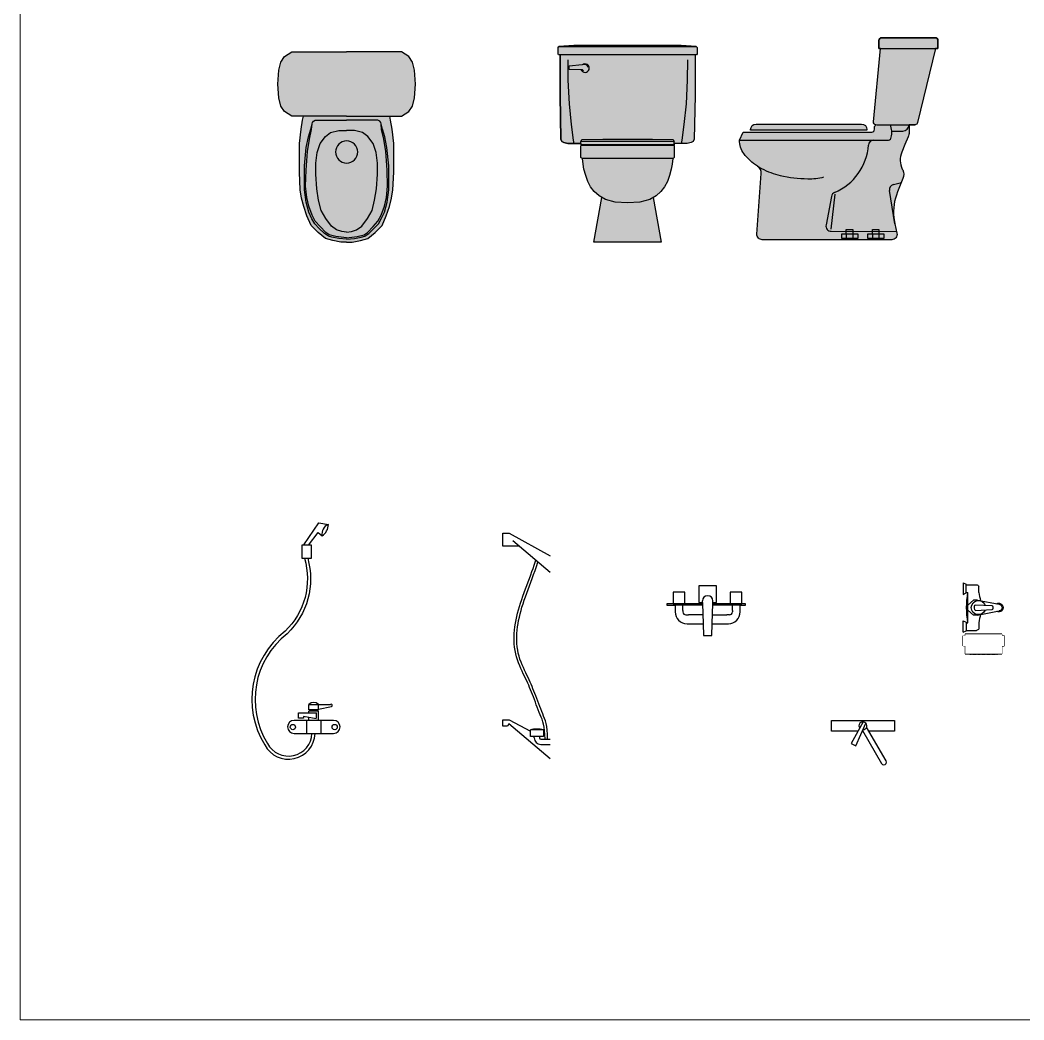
# Model space of a CAD drawing. Header units: millimetres. Extents: x 21129 to 2803301, y -510327 to 166837.
# Drawn here: x 320272 to 324100, y -266032 to -262221 of the extents above; entities that cross this region are included whole.
import ezdxf

# ---------------------------------------------------------------- set-up
doc = ezdxf.new("R2010")
doc.units = ezdxf.units.MM
doc.set_wipeout_variables(frame=1)
doc.linetypes.add('HIDDEN', pattern=[0.375, 0.25, -0.125])
doc.layers.add('....03_TNT_A_THIN', color=251, linetype='Continuous', lineweight=13, transparency=0.5)
doc.layers.add('....12_TNT_F_FURNITURE', color=27, linetype='Continuous', transparency=0.5)
doc.layers.add('H', color=250, linetype='Continuous', lineweight=0)
doc.layers.add('TNT-Funiture', color=27, linetype='Continuous')

# ---------------------------------------------------------------- blocks, each defined once
blk = doc.blocks.new('voinuoc')
blk.add_wipeout([(-19.911696450551972, -62.677432876429535), (-33.772164500900544, -62.677432876429535), (-33.77216450084239, 5.818447005542053e-11), (33.77216450084234, 6.017850516427657e-15), (33.77216450084234, -62.67743287642952), (19.97062527324306, -62.67743287642953), (19.832648789859377, -67.58698220690712), (85.86268699658103, -67.58698220696532), (85.86268699658103, -23.76627761166309), (130.06432720721932, -23.766277611663078), (130.06432720721932, -67.58698220696532), (144.46469592436915, -67.5869822069653), (144.46469592436915, -73.41626636189173), (124.0940220830962, -73.41626636189174), (124.09402208321262, -99.00293933751526), (123.90138322865823, -103.1696450911695), (123.32511103968136, -107.30080194241599), (122.37012206728105, -111.36116431892148), (121.044563940377, -115.31609064160145), (119.35974585317308, -119.13183887471676), (117.33004207903286, -122.77585440088295), (114.97276933427202, -126.21704776550177), (112.30803903815107, -129.42605992109745), (109.35858572926375, -132.3755127083277), (106.14957310236059, -135.04024243686578), (102.70837932085851, -137.39751457300733), (99.06436343572565, -139.42721770267235), (95.24861490458716, -141.11203511501662), (91.29368834744673, -142.43759254238103), (87.2333258020808, -143.39258079661522), (83.10216884885452, -143.96885225491133), (78.93546306114877, -144.16149037255673), (17.680621937615797, -144.16149496793514), (16.437625989434366, -188.39040828146972), (-16.27425724099146, -188.39040828146972), (-17.501070554251783, -144.16148874390638), (-78.78422587068053, -144.1614887439064), (-82.95016919734189, -143.9677973040962), (-87.0804788752576, -143.39061263744955), (-91.139928603312, -142.43485739669998), (-95.09389642591123, -141.10868296149422), (-98.90866001421819, -139.4233999170829), (-102.55168427503668, -137.3933815896162), (-105.9918988335412, -135.03594145970422), (-109.19996302452631, -132.37118550058224), (-112.14851613069186, -129.42184069968064), (-114.812410735176, -126.21306122594979), (-117.16892719687888, -122.77221389708578), (-119.19796742033219, -119.12864477513362), (-120.8822262667818, -115.31342888181102), (-122.20733914530138, -111.35910516796872), (-123.16200452431804, -107.29939899768219), (-123.73808031936642, -103.1689345137566), (-123.9306533348281, -99.00293933751531), (-123.93065333471168, -73.41626636183359), (-155.94626254186733, -73.41626636183359), (-155.94626254186733, -67.58698220690717), (-131.80198067839956, -67.58698220690717), (-131.80198067839956, -23.76627761160493), (-87.60034046764486, -23.76627761160492), (-87.600340467703, -67.58698220690715), (-19.622890322410967, -67.58698220690714)])
for p, q in [((-131.8019806783996, -67.58698220690712), (-87.60034046770306, -67.58698220690712)), ((-94.223158118024, -94.10641675518127), (-94.223158118024, -73.41626636189176)), ((-19.91133629024262, -62.68355540867196), (-20.0637574258144, -57.26002912822878)), ((-19.6270329298568, -67.51656010176521), (-17.50107038160786, -144.1614949679351)), ((17.6806219376158, -144.1614949679351), (19.83558502758387, -67.48250350437593)), ((19.97062527324306, -62.67743287642952), (20.12304640881484, -57.25390659598634)), ((85.86268699658103, -67.58698220696533), (130.0643272072193, -67.58698220696533)), ((94.38652686640853, -94.10641675518127), (94.38652686640853, -73.41626636189176)), ((-94.223158118024, -94.10641675518127), (-94.2231581179658, -99.00293933745706)), ((-82.93351921037538, -110.2925782451057), (-72.96713925688528, -110.2925782451057)), ((-18.46909493941348, -110.2925782450475), (-72.96713925688528, -110.2925782451057)), ((18.63246368779801, -110.2925782450475), (73.1305080052698, -110.2925782451057)), ((83.09688795875991, -110.2925782451057), (73.1305080052698, -110.2925782451057)), ((94.38652686640853, -94.10641675518127), (94.38652686635032, -99.00293933745706))]:
    blk.add_line(p, q)
blk.add_lwpolyline([(-19.62289032241097, -67.58698220690712), (-87.60034046770306, -67.58698220690712), (-87.60034046764486, -23.76627761160489), (-131.8019806783996, -23.76627761160489), (-131.8019806783996, -67.58698220690712), (-155.9462625418673, -67.58698220690712), (-155.9462625418673, -73.41626636183355), (-123.9306533347117, -73.41626636183355), (-123.9306533348281, -99.00293933751527, 0.4141348728582294), (-78.78422587068053, -144.1614887439064), (-17.50107055425178, -144.1614887439064), (-16.27425724099157, -188.3904082814697), (16.43762598943431, -188.3904082814697), (17.6806219376158, -144.1614949679351), (78.93546306114877, -144.1614903725567, 0.4142135545642979), (124.0940220832126, -99.00293933751527), (124.0940220830962, -73.41626636189176), (144.4646959243692, -73.41626636189176), (144.4646959243692, -67.58698220696533), (130.0643272072193, -67.58698220696533), (130.0643272072193, -23.7662776116631), (85.86268699658103, -23.7662776116631), (85.86268699658103, -67.58698220696533), (19.83264878985938, -67.58698220690712), (19.97062527324306, -62.67743287642952), (33.77216450084234, -62.67743287642952), (33.77216450084234, 6.470726324212042e-18), (-33.77216450084234, 5.820766738419373e-11), (-33.77216450090054, -62.67743287642952), (-19.91169645055197, -62.67743287642952)], format="xyb", close=True)
for points in [[(-87.60034046770306, -67.58698220690712), (-131.8019806783996, -67.58698220690712)], [(-19.46338800567901, -73.41626636183355), (-123.6164233321906, -73.41626636183355)], [(124.0940220830962, -73.41626636189176), (19.66882435820298, -73.41626636183355)], [(130.0643272072193, -67.58698220696533), (85.86268699658103, -67.58698220696533)]]:
    blk.add_lwpolyline(points)
for centre, radius, start, end in [((0.0296556068351492, -57.32992596842814), 20.09353460359995, 0.2167662220631795, 179.8006920100168), ((-82.93351921037538, -99.00293933745706), 11.28963890762583, 180, 270), ((83.09688795875991, -99.00293933745706), 11.28963890762583, 270, 0), ((78.86702409491409, 155.8385004367447), 300, 269.9999999933299, 270.0153878360861)]:
    blk.add_arc(centre, radius, start, end)
blk = doc.blocks.new('A$C758712A0')
at = {"layer": 'TNT-Funiture'}
h = blk.add_hatch(color=253, dxfattribs=at)
h.paths.add_polyline_path([(442.5009629491251, 376.0837254709331), (435.7359809167683, 430.30255234387), (430.3168346421444, 464.6411495422362), (427.6072615048615, 479.9995625504525), (262.5009629491251, 479.9995625504525), (97.39466439338867, 479.9995625505107), (94.6850912561058, 464.6411495422362), (89.26594498148188, 430.30255234387), (82.5009629491251, 376.0837254709331), (82.5009629491251, 266.7424042230123), (85.65318731765728, 199.8725091150845), (90.83277693681885, 167.2375655217911), (98.99063091282733, 135.6099083278095), (111.2274020980112, 100.9215158755542), (127.5431035307702, 64.1926302749198), (154.0561175442417, 36.64595937781269), (181.3913860149914, 14.62482310197083), (209.3902953952784, 6.492003088991623), (240.8643800179707, -0.0004374495474621654), (262.5009629491251, -0.0004374495474621654), (284.1375458802795, -0.0004374495474621654), (315.6116305029718, 6.492003088991623), (343.6105398832588, 14.62482310197083), (370.9458083540085, 36.64595937781269), (397.45882236748, 64.1926302749198), (413.774523800239, 100.9215158755542), (426.0112949854229, 135.6099083278095), (434.1691489614896, 167.2375655217911), (439.3487385805929, 199.8725091150845), (442.5009629491251, 266.7424042229541)])
h.paths.add_polyline_path([(471.3963990986813, 479.9995625504525), (499.7934917208622, 497.6048431726522), (513.9920315126656, 518.9134243013687), (521.0913079278544, 549.6924869238283), (525.0009629491251, 602.4995625504525), (521.0913079278544, 655.3066381770768), (513.9920315126656, 686.0857007995364), (499.7934917208622, 707.3942819283111), (471.3963990986813, 724.9995625504525), (262.5009629491251, 724.9995625504525), (53.60552679956891, 724.9995625505107), (25.20843417744618, 707.3942819283111), (11.00989438558463, 686.0857007995364), (3.910617970395833, 655.3066381770768), (0.0009629491250962019, 602.4995625505107), (3.910617970395833, 549.6924869238283), (11.00989438558463, 518.9134243013687), (25.20843417744618, 497.6048431726522), (53.60552679956891, 479.9995625505107), (262.5009629491251, 479.9995625504525)])
for p, q in [((11.00989438558463, 686.0857007995364), (25.20843417744618, 707.3942819283111)), ((25.20843417744618, 707.3942819283111), (53.60552679956891, 724.9995625505107)), ((53.60552679956891, 724.9995625505107), (262.5009629491251, 724.9995625504525)), ((471.3963990986813, 724.9995625504525), (262.5009629491251, 724.9995625504525)), ((499.7934917208622, 707.3942819283111), (471.3963990986813, 724.9995625504525)), ((513.9920315126656, 686.0857007995364), (499.7934917208622, 707.3942819283111)), ((0.0009629491250962019, 602.4995625505107), (3.910617970395833, 655.3066381770768)), ((3.910617970395833, 655.3066381770768), (11.00989438558463, 686.0857007995364)), ((521.0913079278544, 655.3066381770768), (513.9920315126656, 686.0857007995364)), ((525.0009629491251, 602.4995625504525), (521.0913079278544, 655.3066381770768)), ((3.910617970395833, 549.6924869238283), (0.0009629491250962019, 602.4995625505107)), ((521.0913079278544, 549.6924869238283), (525.0009629491251, 602.4995625504525)), ((11.00989438558463, 518.9134243013687), (3.910617970395833, 549.6924869238283)), ((513.9920315126656, 518.9134243013687), (521.0913079278544, 549.6924869238283)), ((25.20843417744618, 497.6048431726522), (11.00989438558463, 518.9134243013687)), ((499.7934917208622, 497.6048431726522), (513.9920315126656, 518.9134243013687)), ((53.60552679956891, 479.9995625505107), (25.20843417744618, 497.6048431726522)), ((262.5009629491251, 479.9995625504525), (53.60552679956891, 479.9995625505107)), ((89.26594498148188, 430.30255234387), (94.6850912561058, 464.6411495422362)), ((94.6850912561058, 464.6411495422362), (97.39466439338867, 479.9995625505107)), ((131.8777712323936, 456.3463876126916), (136.4584692127537, 460.9293965293909)), ((136.4584692127537, 460.9293965293909), (142.8714437774615, 464.5958090199274)), ((142.8714437774615, 464.5958090199274), (153.8651228417875, 464.5958090199274)), ((153.8651228417875, 464.5958090199274), (262.5009629491251, 464.5958090199274)), ((262.5009629491251, 479.9995625504525), (471.3963990986813, 479.9995625504525)), ((371.1368030564627, 464.5958090199274), (262.5009629491251, 464.5958090199274)), ((382.1304821207887, 464.5958090199274), (371.1368030564627, 464.5958090199274)), ((388.5434566855547, 460.9293965293909), (382.1304821207887, 464.5958090199274)), ((393.1241546658566, 456.3463876126916), (388.5434566855547, 460.9293965293909)), ((430.3168346421444, 464.6411495422362), (427.6072615048615, 479.9995625504525)), ((435.7359809167683, 430.30255234387), (430.3168346421444, 464.6411495422362)), ((471.3963990986813, 479.9995625504525), (499.7934917208622, 497.6048431726522)), ((82.5009629491251, 376.0837254709331), (89.26594498148188, 430.30255234387)), ((116.5083075060975, 400.9721720871166), (125.8764943314018, 431.25391757529)), ((120.8840986873256, 393.1007967042387), (129.1293498364976, 429.7649037525407)), ((125.8764943314018, 431.25391757529), (130.9450556338998, 450.6560294434312)), ((129.1293498364976, 429.7649037525407), (130.9616329402197, 450.8467644124175)), ((130.9616329402197, 450.8467644124175), (131.8777712323936, 456.3463876126916)), ((201.5043727101292, 417.8490698547103), (232.653120280127, 426.098491261946)), ((232.653120280127, 426.098491261946), (262.5009629491251, 426.098491261946)), ((292.3488056181232, 426.098491261946), (262.5009629491251, 426.098491261946)), ((323.4975531881209, 417.8490698547103), (292.3488056181232, 426.098491261946)), ((394.0402929580887, 450.8467644124175), (393.1241546658566, 456.3463876126916)), ((395.8725760617526, 429.7649037525407), (394.0402929580887, 450.8467644124175)), ((399.1254315668484, 431.25391757529), (394.0568702643504, 450.6560294434312)), ((404.1178272109246, 393.1007967042387), (395.8725760617526, 429.7649037525407)), ((408.4936183921527, 400.9721720871166), (399.1254315668484, 431.25391757529)), ((442.5009629491251, 376.0837254709331), (435.7359809167683, 430.30255234387)), ((108.5813852072461, 360.5965084598865), (116.5083075060975, 400.9721720871166)), ((113.5549793111277, 345.4374521841528), (120.8840986873256, 393.1007967042387)), ((161.1942356987274, 376.6019449609448), (181.3493042044574, 403.1834288211539)), ((181.3493042044574, 403.1834288211539), (201.5043727101292, 417.8490698547103)), ((343.6526216937928, 403.1834288211539), (323.4975531881209, 417.8490698547103)), ((363.8076901995228, 376.6019449609448), (343.6526216937928, 403.1834288211539)), ((411.4469465871225, 345.4374521841528), (404.1178272109246, 393.1007967042387)), ((416.4205406910623, 360.5965084598283), (408.4936183921527, 400.9721720871166)), ((82.5009629491251, 266.7424042230123), (82.5009629491251, 376.0837254709331)), ((101.3750886522466, 290.6600922216894), (108.5813852072461, 360.5965084598865)), ((108.0581430385937, 273.9424398684059), (113.5549793111277, 345.4374521841528)), ((150.2005631536595, 341.7710396935581), (161.1942356987274, 376.6019449609448)), ((374.8013627445907, 341.7710396935581), (363.8076901995228, 376.6019449609448)), ((416.9437828596565, 273.9424398684059), (411.4469465871225, 345.4374521841528)), ((423.6268372460036, 290.6600922216894), (416.4205406910623, 360.5965084598283)), ((442.5009629491251, 266.7424042229541), (442.5009629491251, 376.0837254709331)), ((144.7037268811837, 300.5239147998509), (150.2005631536595, 341.7710396935581)), ((380.2981990171247, 300.5239147997927), (374.8013627445907, 341.7710396935581)), ((101.3750886522466, 245.9584713310469), (101.3750886522466, 290.6600922216894)), ((106.2258664541878, 213.4466560956789), (108.0581430385937, 273.9424398684059)), ((144.7037268811837, 259.2767899060273), (144.7037268811837, 300.5239147998509)), ((380.2981990171247, 259.2767899060273), (380.2981990171247, 300.5239147997927)), ((418.7760594440624, 213.4466560956789), (416.9437828596565, 273.9424398684059)), ((423.6268372460036, 245.9584713310469), (423.6268372460036, 290.6600922216894)), ((85.65318731765728, 199.8725091150845), (82.5009629491251, 266.7424042230123)), ((102.095714396215, 199.0938628798467), (101.3750886522466, 245.9584713310469)), ((148.3682800499955, 203.3640239787637), (144.7037268811837, 259.2767899060273)), ((376.6336458482547, 203.3640239787637), (380.2981990171247, 259.2767899060273)), ((422.9062115020351, 199.0938628798467), (423.6268372460036, 245.9584713310469)), ((439.3487385805929, 199.8725091150845), (442.5009629491251, 266.7424042229541)), ((90.83277693681885, 167.2375655217911), (85.65318731765728, 199.8725091150845)), ((107.8607529440196, 152.9502473058528), (102.095714396215, 199.0938628798467)), ((110.8065644344897, 170.3663294210564), (106.2258664541878, 213.4466560956789)), ((155.6973994261934, 160.2836973041412), (148.3682800499955, 203.3640239787637)), ((369.3045264720568, 160.2836973041412), (376.6336458482547, 203.3640239787637)), ((414.1953614637605, 170.3663294209982), (418.7760594440624, 213.4466560956789)), ((417.1411729542306, 152.9502473058528), (422.9062115020351, 199.0938628798467)), ((434.1691489614896, 167.2375655217911), (439.3487385805929, 199.8725091150845)), ((98.99063091282733, 135.6099083278095), (90.83277693681885, 167.2375655217911)), ((118.1356772914296, 137.3686259345268), (110.8065644344897, 170.3663294210564)), ((164.8587953868555, 120.8697741912329), (155.6973994261934, 160.2836973041412)), ((360.1431305113947, 120.8697741912329), (369.3045264720568, 160.2836973041412)), ((406.8662486068206, 137.3686259345268), (414.1953614637605, 170.3663294209982)), ((426.0112949854229, 135.6099083278095), (434.1691489614896, 167.2375655217911)), ((111.2274020980112, 100.9215158755542), (98.99063091282733, 135.6099083278095)), ((118.6701977764023, 114.0165694331517), (107.8607529440196, 152.9502473058528)), ((130.9616329402197, 102.5377206671401), (118.1356772914296, 137.3686259345268)), ((183.1815873081214, 89.70528141444083), (164.8587953868555, 120.8697741912329)), ((341.8203385901288, 89.70528141444083), (360.1431305113947, 120.8697741912329)), ((394.0402929580305, 102.5377206671401), (406.8662486068206, 137.3686259345268)), ((406.3317281218478, 114.0165694331517), (417.1411729542306, 152.9502473058528)), ((413.774523800239, 100.9215158755542), (426.0112949854229, 135.6099083278095)), ((127.5431035307702, 64.1926302749198), (111.2274020980112, 100.9215158755542)), ((130.2002683528117, 89.502775891684), (118.6701977764023, 114.0165694331517)), ((141.0097131852526, 70.03594141971553), (130.2002683528117, 89.502775891684)), ((142.8714437774615, 79.62264929752564), (130.9616329402197, 102.5377206671401)), ((161.1942356987274, 59.4573939924594), (142.8714437774615, 79.62264929752564)), ((204.2527941060252, 61.29059577331645), (183.1815873081214, 89.70528141444083)), ((320.7491317922249, 61.29059577331645), (341.8203385901288, 89.70528141444083)), ((363.8076901995228, 59.4573939924594), (382.1304821207887, 79.62264929752564)), ((382.1304821207887, 79.62264929752564), (394.0402929580305, 102.5377206671401)), ((383.9922127129976, 70.03594141971553), (394.8016575454385, 89.502775891684)), ((394.8016575454385, 89.502775891684), (406.3317281218478, 114.0165694331517)), ((397.45882236748, 64.1926302749198), (413.774523800239, 100.9215158755542)), ((154.0561175442417, 36.64595937781269), (127.5431035307702, 64.1926302749198)), ((158.3048288287246, 52.73208557948237), (141.0097131852526, 70.03594141971553)), ((177.7618282232434, 33.26524217874976), (158.3048288287246, 52.73208557948237)), ((183.1815873081214, 36.54232262290316), (161.1942356987274, 59.4573939924594)), ((224.4078626116971, 46.62495473976014), (204.2527941060252, 61.29059577331645)), ((243.646792825195, 41.12534046830842), (224.4078626116971, 46.62495473976014)), ((262.5009629491251, 38.37553333258256), (243.646792825195, 41.12534046830842)), ((262.5009629491251, 38.37553333258256), (281.3551330730552, 41.12534046830842)), ((281.3551330730552, 41.12534046830842), (300.5940632865531, 46.62495473976014)), ((300.5940632865531, 46.62495473976014), (320.7491317922249, 61.29059577331645)), ((341.8203385901288, 36.54232262290316), (363.8076901995228, 59.4573939924594)), ((347.2400976750068, 33.26524217874976), (366.6970970695256, 52.73208557948237)), ((366.6970970695256, 52.73208557948237), (383.9922127129976, 70.03594141971553)), ((370.9458083540085, 36.64595937781269), (397.45882236748, 64.1926302749198)), ((181.3913860149914, 14.62482310197083), (154.0561175442417, 36.64595937781269)), ((192.8950470770942, 23.17133296857355), (177.7618282232434, 33.26524217874976)), ((209.3902953952784, 6.492003088991623), (181.3913860149914, 14.62482310197083)), ((196.0075364375953, 28.29290121566737), (183.1815873081214, 36.54232262290316)), ((206.5870079238666, 18.84536677628057), (192.8950470770942, 23.17133296857355)), ((221.9329892827081, 21.71311462851008), (196.0075364375953, 28.29290121566737)), ((232.653120280127, 13.6272512532887), (206.5870079238666, 18.84536677628057)), ((240.8643800179707, -0.0004374495474621654), (209.3902953952784, 6.492003088991623)), ((262.5009629491251, 16.97787834604969), (221.9329892827081, 21.71311462851008)), ((262.5009629491251, 11.79404947237344), (232.653120280127, 13.6272512532887)), ((262.5009629491251, 16.97787834604969), (303.068936615542, 21.71311462851008)), ((262.5009629491251, 11.79404947237344), (292.3488056181232, 13.6272512532887)), ((284.1375458802795, -0.0004374495474621654), (315.6116305029718, 6.492003088991623)), ((292.3488056181232, 13.6272512532887), (318.4149179743836, 18.84536677628057)), ((303.068936615542, 21.71311462851008), (328.9943894606549, 28.29290121566737)), ((315.6116305029718, 6.492003088991623), (343.6105398832588, 14.62482310197083)), ((318.4149179743836, 18.84536677628057), (332.106878821156, 23.17133296857355)), ((328.9943894606549, 28.29290121566737), (341.8203385901288, 36.54232262290316)), ((332.106878821156, 23.17133296857355), (347.2400976750068, 33.26524217874976)), ((343.6105398832588, 14.62482310197083), (370.9458083540085, 36.64595937781269)), ((262.5009629491251, -0.0004374495474621654), (240.8643800179707, -0.0004374495474621654)), ((262.5009629491251, -0.0004374495474621654), (284.1375458802795, -0.0004374495474621654))]:
    blk.add_line(p, q, dxfattribs=at)
for start, end in [(90, 270), (270, 90)]:
    blk.add_arc((262.5009629491251, 343.7095032737125), 42.25686568977017, start, end, dxfattribs=at)
blk = doc.blocks.new('voimoi')
for p, q in [((-94.39401337294188, 3.431921413721284e-12), (-50.62570567312, 3.424815986363683e-12)), ((-94.39401337294188, 3.431921413721284e-12), (-89.15044142846531, -10.47087651386048)), ((-50.62570567312, 3.424815986363683e-12), (-55.86927761759657, -10.47087651386049)), ((50.23542184429894, 3.40349970429088e-12), (55.4789937887173, -10.47087651386051)), ((94.00372954406262, 3.396394276933279e-12), (50.23542184429894, 3.40349970429088e-12)), ((94.00372954406262, 3.396394276933279e-12), (88.76015759597718, -10.47087651386051)), ((-55.86927761759657, -10.47087651386049), (-89.15044142846531, -10.47087651386048)), ((-87.27913589606109, -10.47087651386048), (-87.27913589606109, -50.10484997910337)), ((-57.74058315000079, -10.47087651386049), (-57.74058315000079, -17.64087293122087)), ((57.35029932112153, -17.5751492351958), (-57.74058315000079, -17.57514923519578)), ((-28.37948271189167, -38.73770151403391), (-9.068127837956895, -17.57514923519579)), ((28.37948270829579, -38.73770151403392), (9.068127834361034, -17.57514923519579)), ((55.4789937887173, -10.47087651386051), (88.76015759597718, -10.47087651386051)), ((57.35029932112153, -10.47087651386051), (57.35029932112153, -17.5751492351958)), ((86.88885206357295, -10.47087651386051), (86.88885206357295, -50.1048499791034)), ((-57.7405831500008, -58.78045107965248), (-80.63975030741936, -58.78045107965247)), ((-28.37948271189167, -54.54514894517728), (-28.37948271189167, -38.73770151403391)), ((-28.37948271189167, -54.54514894517728), (-12.70072209077705, -137.29273612989)), ((28.37948270829578, -54.54514894517729), (12.70072208718113, -137.29273612989)), ((28.37948270829578, -54.54514894517729), (28.37948270829579, -38.73770151403392)), ((57.35029932112151, -58.7804510796525), (80.2494664749312, -58.7804510796525))]:
    blk.add_line(p, q)
blk.add_lwpolyline([(11.06650368765181, -46.46835215226406), (7.701882022963336, -109.5132901548607, -0.414213562373095), (2.701882022963337, -114.5132901548607), (-2.326840064423659, -114.5132901548607, -0.4142135623730952), (-7.326840064423659, -109.5132901548607), (-9.730204117827137, -46.46835215226405, -0.4142135623730954), (-4.730204117827138, -41.46835215226405), (2.701882022963351, -41.46835215226405, -0.3005544732603792)], format="xyb", close=True)
for centre, radius, start, end in [((6.428052534701578e-12, -359.3273033693515), 346.53079472074, 80.47381003318526, 99.59162851243596), ((6.492001380919987e-12, -57.69144657824312), 27.15448604446955, 289.5847041682144, 252.1646590073451), ((-78.23461414226844, -50.0614731936332), 9.044625767390146, 179.7252162374994, 254.5784439419911), ((34.41623020993505, 313.4291835085639), 383.3550678167518, 256.1502045892368, 260.8742498953018), ((-34.41623020992189, 313.4291835085639), 383.3550678167518, 279.1257501046982, 283.8497954107632), ((77.84433031338918, -50.06147319363323), 9.044625767390146, 285.4215560580088, 0.2747837625005805), ((6.477790526204785e-12, -135.0660409880186), 16.89443728286235, 150.4729729139235, 29.52702708607654), ((6.477790526204785e-12, -135.0660409880186), 12.89443728286258, 189.9440542783554, 350.0559457216444)]:
    blk.add_arc(centre, radius, start, end)
blk = doc.blocks.new('giay1')
for points in [[(-77.99999999994179, 70.99999999988358), (-69.99999999994179, 70.99999999988358), (-69.99999999994179, 31.99999999988358), (-77.99999999994179, 31.99999999988358)], [(70.00000000005821, 76.49999999988358), (-69.99999999994179, 76.49999999988358), (-69.99999999994179, 2.499999999883585), (70.00000000005821, 2.499999999883585)], [(78.00000000005821, 70.99999999988358), (70.00000000005821, 70.99999999988358), (70.00000000005821, 31.99999999988358), (78.00000000005821, 31.99999999988358)]]:
    blk.add_lwpolyline(points, close=True)
at = {"linetype": 'HIDDEN', "ltscale": 0.1}
blk.add_lwpolyline([(54.25, 76.5), (-54.25, 76.5), (-54.25, 0), (54.25, 0)], close=True, dxfattribs=at)
blk.add_wipeout([(-69.99999999993408, 70.99999999987995), (-77.99999999994179, 70.99999999987995), (-77.99999999994179, 31.999999999879947), (-69.99999999993408, 31.999999999879947), (-69.99999999993408, 2.4999999998835847), (70.0000000000682, 2.4999999998835847), (70.0000000000682, 31.999999999879947), (78.00000000005821, 31.999999999879947), (78.00000000005821, 70.99999999987995), (70.0000000000682, 70.99999999987995), (70.0000000000682, 76.49999999987085), (-69.99999999993408, 76.49999999987085)])
blk = doc.blocks.new('WC-02')
at = {"layer": 'H'}
h = blk.add_hatch(color=256, dxfattribs=at)
edge = h.paths.add_edge_path(flags=17)
edge.add_arc((-200.2687255105023, -240.5460730400093), 14.05405405404692, -8.162714948412031e-11, 89.99999999995919, ccw=False)
edge.add_line((-186.2146714564554, -240.5460730400294), (-186.2146714564554, -242.3851636060619))
edge.add_line((-186.2146714564554, -242.3851636060619), (-491.3700365790033, -242.3851636060619))
edge.add_line((-491.3700365790033, -242.3851636060619), (-491.3700365790033, -240.5460730400294))
edge.add_arc((-477.3159825249363, -240.5460730400093), 14.05405405405693, 90.00000000004081, 180.0000000000816, ccw=False)
edge.add_line((-477.3159825249563, -226.4920189859624), (-200.2687255105023, -226.4920189859624))
edge = h.paths.add_edge_path()
edge.add_arc((-173.4119581177097, -240.2142366284729), 7.027027027043484, 270.0000000000816, 360)
edge.add_line((-166.3849310906863, -240.2142366284729), (-166.3849310906863, -235.4308603339596))
edge.add_arc((-159.3579040636328, -235.4308603339496), 7.027027027053498, 106.8155963472233, 180, ccw=False)
edge.add_arc((-161.4585172610277, -221.2189205561452), 7.485689483332028, 173.0770104760452, 270.51855197410964, ccw=False)
edge.add_line((-168.8896290162572, -220.3166317318458), (-150.8011481398212, -28.25614391125404))
edge.add_line((-150.8011481398212, -28.25614391125405), (-154.5945945945888, -28.25614391125405))
edge.add_line((-154.5945945945888, -28.25614391125405), (-154.5945945945888, -7.027027027013212))
edge.add_arc((-147.5675675675653, -7.027027027013212), 7.027027027013447, 89.99999999991837, 180, ccw=False)
edge.add_line((-147.5675675675653, 2.415845301584341e-13), (-7.027027027016032, 2.415845301584341e-13))
edge.add_arc((-7.027027027006035, -7.027027027013212), 7.027027027003435, 0, 90.00000000008163, ccw=False)
edge.add_line((7.410960733977845e-12, -7.027027027013212), (7.410960733977845e-12, -28.25614391125405))
edge.add_line((7.410960733977845e-12, -28.25614391125405), (-6.200853757972716, -28.25614391125405))
edge.add_line((-6.200853757972716, -28.25614391125405), (-53.16842390493962, -222.7353525518859))
edge.add_arc((-60.06287535993629, -221.3768062798626), 7.027027027032469, 269.9999999999184, 348.8527241202471, ccw=False)
edge.add_line((-60.06287535995631, -228.4038333069061), (-75.40057406990188, -228.4038333069061))
edge.add_line((-75.4005740699019, -228.4038333069061), (-75.4005740699019, -248.213084393123))
edge.add_arc((-103.5086821779757, -248.213084393123), 28.10810810807381, -24.45852215264182, 0, ccw=False)
edge.add_line((-77.92296085948081, -259.8508077971128), (-87.1819142574361, -280.2067651538606))
edge.add_line((-87.1819142574361, -280.2067651538606), (-94.95982669287025, -300.193622006279))
edge.add_arc((-42.57069682998381, -320.580922903588), 56.21621621621107, 158.7364329556884, 205.0317105469751)
edge.add_line((-93.50673459511844, -344.3671168500172), (-92.36714017575584, -346.80745785255))
edge.add_arc((-117.8351590583432, -358.7005548257447), 28.10810810812201, -22.081362129992215, 25.03171054693928, ccw=False)
edge.add_line((-91.78875356499687, -369.2670349536994), (-106.0611865901098, -404.4486255540907))
edge.add_arc((24.17084087656164, -457.2810261937443), 140.5405405405494, 157.9186378700213, 185.9286745702807)
edge.add_line((-115.6179832249705, -471.7975061989121), (-113.0186577097015, -487.7881567220873))
edge.add_line((-113.0186577097015, -487.7881567220973), (-107.4794143065474, -512.697940496108))
edge.add_arc((-121.1983641651867, -515.7486535489303), 14.05405405406502, -90, 12.53699612632829, ccw=False)
edge.add_line((-121.1983641651867, -529.8027076029973), (-460.8701064623941, -529.8027076029973))
edge.add_arc((-460.8701064623941, -515.7486535489604), 14.05405405404692, 175.9056877750992, 270, ccw=False)
edge.add_line((-474.8882928221202, -514.7452161876296), (-463.5508223092519, -356.3588727808378))
edge.add_arc((-484.5781018488511, -354.8537167388565), 21.08108108109208, 355.905687775103, 417.9057465128254)
edge.add_arc((-381.9792811237017, -188.8905252729066), 174.0355277449337, 238.23075521897522, 238.32034374335728, ccw=False)
edge.add_arc((-408.2555153955392, -231.0658876810677), 124.3447186120219, 215.7148964355327, 238.29254649932471, ccw=False)
edge.add_arc((-461.1403904386307, -268.4333711860405), 59.59482527980531, 180.0000000000192, 216.2262079777751, ccw=False)
edge.add_line((-520.7352157184414, -268.4333711860606), (-511.1745973244651, -247.2412636555163))
edge.add_line((-511.174597324465, -247.2412636555163), (-173.4119581177097, -247.2412636555163))
for p, q in [((-159.3579040636628, -228.4038333069061), (-60.06287535995631, -228.4038333069061)), ((-121.0780647182761, -245.3259114312558), (-92.06832950015942, -245.3259114312558)), ((-520.7352157184414, -268.4333711860606), (-168.2754591727815, -268.4333711860606)), ((-168.2754591727815, -268.4333711860606), (-129.6711524841266, -268.4333711860606)), ((-116.8697895175982, -384.9748011191055), (-95.9180921465952, -379.4458670542296)), ((-279.3262033704473, -415.937900739014), (-293.6079326159268, -490.998559912891)), ((-270.8769056922393, -410.4222023511096), (-281.3776644524553, -502.0669806397064)), ((-113.0186577097115, -487.7881567221573), (-127.1558057346306, -400.8185978367055)), ((-279.8147604676407, -507.6795332561088), (-108.559621403887, -507.8402869742758))]:
    blk.add_line(p, q)
for points in [[(-173.4119581177097, -247.2412636555163, 0.4142135623730951), (-166.3849310906863, -240.2142366284729), (-166.3849310906863, -235.4308603339496, -0.3306428867188002), (-161.390769407703, -228.7043034634777, -0.4527867023947061), (-168.8896290162572, -220.3166317318458), (-150.8011481398212, -28.25614391125405), (-154.5945945945888, -28.25614391125405), (-154.5945945945888, -7.027027027013212, -0.4142135623730951), (-147.5675675675653, 2.415845301584341e-13), (-7.027027027016047, 2.415845301584341e-13, -0.4142135623730951), (7.410960733977845e-12, -7.027027027013212), (7.410960733977845e-12, -28.25614391125405), (-6.200853757972716, -28.25614391125405), (-53.16842390493963, -222.7353525518859, -0.3583114041255754), (-60.06287535995631, -228.4038333069061), (-75.4005740699019, -228.4038333069061), (-75.4005740699019, -248.213084393123, -0.1071274450357508), (-77.92296085948081, -259.8508077971128), (-87.1819142574361, -280.2067651538606), (-94.95982669287025, -300.193622006279, 0.2047943736856205), (-93.50673459511844, -344.3671168500172), (-92.36714017575584, -346.8074578525501, -0.2085150699612701), (-91.78875356499687, -369.2670349536994), (-106.0611865901098, -404.4486255540907, 0.1228290147392739), (-115.6179832249705, -471.7975061989121), (-113.0186577097015, -487.7881567220973), (-107.4794143065474, -512.697940496108, -0.4798549092565272), (-121.1983641651867, -529.8027076029973), (-460.8701064623941, -529.8027076029973, -0.4353017789835957), (-474.8882928221202, -514.7452161876296), (-463.5508223092519, -356.3588727808377, 0.2773248200625186), (-473.377436466947, -336.9943473617083, -0.0003909037005283074), (-473.6089019600146, -336.8512548698268, -0.09883351377395541), (-509.214944545715, -303.6524064870793, -0.1593963773309962), (-520.7352157184414, -268.4333711860606), (-511.174597324465, -247.2412636555163)], [(-7.027027027016047, 2.415845301584341e-13), (-147.5675675675653, 2.415845301584341e-13, 0.4142135623730951), (-154.5945945945888, -7.027027027013212), (-154.5945945945888, -28.25614391125405), (7.410960733977845e-12, -28.25614391125405), (7.410960733977845e-12, -7.027027027013212, 0.4142135623730951)], [(-200.2687255105023, -226.4920189859624, -0.4142135623730951), (-186.2146714564554, -240.5460730400294), (-186.2146714564554, -242.3851636060619), (-491.3700365790033, -242.3851636060619), (-491.3700365790033, -240.5460730400294, -0.4142135623730951), (-477.3159825249563, -226.4920189859624)]]:
    blk.add_lwpolyline(points, format="xyb", close=True)
for points in [[(-462.8192400459333, -343.0114711523682, 0.0636955300560302), (-413.6462092951588, -361.3673764932623, 0.05757682806424608), (-341.6588520228934, -369.6845560864696, 0.05757682806424507)], [(-341.6588520228934, -369.6845560864696, 0.08363978506578237), (-298.8789290528252, -364.9496031135861)]]:
    blk.add_lwpolyline(points, format="xyb")
for points in [[(-413.6461551216725, -361.3673891806331), (-413.6461768612969, -361.3673840892342)], [(-252.0511524185059, -526.3404473947768), (-252.0511524185059, -514.1623056403627), (-210.3609685238663, -514.1623056403627), (-210.3609685238663, -526.3404473947768)], [(-183.4226958534776, -526.3404473947768), (-183.4226958534776, -514.1623056403627), (-141.7325119588379, -514.1623056403627), (-141.7325119588379, -526.3404473947768)]]:
    blk.add_lwpolyline(points, close=True)
for points in [[(-240.5061784169165, -514.1623056403627), (-240.5061784169165, -502.6251186303169), (-223.1887174145324, -502.6251186303169), (-223.1887174145324, -514.803260384741)], [(-240.5061784169165, -514.1623056403627), (-240.5061784169165, -526.3404473947768)], [(-223.1887174145324, -514.1623056403627), (-223.1887174145324, -526.3404473947768)], [(-171.8777218518881, -514.1623056403627), (-171.8777218518881, -502.6251186303169), (-154.560260849504, -502.6251186303169), (-154.560260849504, -514.803260384741)], [(-171.8777218518881, -514.1623056403627), (-171.8777218518881, -526.3404473947768)], [(-154.560260849504, -514.1623056403627), (-154.560260849504, -526.3404473947768)]]:
    blk.add_lwpolyline(points)
for centre, radius, start, end in [((-175.8013761741918, -247.7858190071864), 54.77857210610612, 345.9862971387353, 20.72140091236076), ((-94.43059061713123, -226.3294863017448), 19.14273870911147, 277.0885094192813, 353.7790946753848), ((-129.6711524841266, -261.4063441590271), 7.027027027027027, 270, 2.90130525086565), ((-327.6857645596226, -271.3541140499218), 145.7445569586587, 292.8939511021139, 356.0049156408738), ((-168.2754591727815, -282.4874252401075), 14.05405405405405, 90, 176.0049156408737), ((-381.9792811304401, -188.8905252738778), 174.0355277405645, 238.320343744427, 242.3219626667532), ((-113.2838292944246, -398.5636687920056), 14.05405405405405, 104.7827616448761, 189.2328353487418), ((-265.5198389730842, -418.56482621978), 14.05405405405405, 112.8939511021139, 169.2271487438823), ((-279.8015682185538, -493.625485393687), 14.05405405405405, 169.2271487438823, 269.9462176315702)]:
    blk.add_arc(centre, radius, start, end)
blk = doc.blocks.new('betmd')
at = {"layer": 'H'}
h = blk.add_hatch(color=256, dxfattribs=at)
h.paths.add_polyline_path([(204.3716390890622, 750), (0, 750), (-204.3716390891495, 750), (-261.9879514753993, 745.3762097240833), (0, 745.3762097241124), (261.9879514757486, 745.3762097241124)])
h.paths.add_polyline_path([(265, 742.0134525671892), (261.9879514757195, 745.3762097241415), (0, 745.3762097241124), (-261.9879514757195, 745.3762097241124), (-264.9999999999854, 742.0134525672183), (-265, 718.4291972951032), (-262.829063700221, 714.64609793821), (-257.6502349631483, 713.8892446774116), (0, 713.8892446774116), (257.65023496293, 713.8892446774116), (262.8290637002792, 714.64609793821), (264.9999999999854, 718.4291972950741)])
h.paths.add_polyline_path([(257.6502349629882, 713.8892446774116), (0, 713.8892446774116), (-257.6502349630027, 713.8892446774116), (-257.6502349629591, 558.8501734264719), (-254.0409907191788, 392.7742525867652), (-250.4024539888051, 384.2886168363329), (-243.1253715992934, 379.4396905037283), (-227.3583791011188, 376.3304407580872), (-177.4918810499512, 376.3304407580872), (-177.9999999999854, 384.0676987395855), (-173.8771643475484, 391.4850497539155), (-94.7187823215063, 393.1333463574992), (0, 393.1333463574992), (94.71878232373274, 393.1333463574992), (173.8771643475484, 391.4850497538864), (178.0000000000146, 384.0676987395273), (177.4918810499657, 376.3304407580581), (227.3583791010606, 376.3304407581163), (243.1253715993225, 379.4396905036992), (250.4024539888196, 384.2886168363038), (254.040990719237, 392.7742525868525), (257.6502349630027, 558.8501734276069)])
h.paths.add_polyline_path([(-222.347331725221, 659.5027368138544), (-223.9641133181431, 660.4723167237535), (-223.9641133181722, 669.8449073078227), (-222.6706842937128, 670.8144872177509), (-172.2806395999505, 676.0134115825349, -3.242980938345508), (-177.6457043457194, 658.6209125006571)], flags=16)
h.paths.add_polyline_path([(-172.2889661913505, 676.0067644798837), (-172.5504674127296, 675.9855724648223), (-222.6706842937128, 670.8144872177218), (-223.9641133181285, 669.8449073078518), (-223.9641133181722, 660.4723167237244), (-222.3473317252356, 659.5027368138835), (-177.645704345734, 658.6209125006571, 3.244880291867044)], flags=0)
h.paths.add_polyline_path([(173.8771643475338, 391.4850497539737), (94.71878232326708, 393.1333463574992), (0, 393.1333463574992), (-94.7187823215063, 393.1333463574992), (-173.8771643475338, 391.4850497538864), (-178, 384.0676987395273), (0, 384.0676987395273), (178, 384.0676987395273)], flags=17)
h.paths.add_polyline_path([(178, 384.0676987395564), (0, 384.0676987395273), (-178, 384.0676987395273), (-177.1754328694806, 371.5118028982542), (0, 371.5118028982542), (177.1754328695242, 371.5118028982542)])
h.paths.add_polyline_path([(177.9440046839445, 366.787342696276), (177.1728586531535, 368.714233272447), (175.052211533126, 370), (0, 370), (-175.0522115330823, 370), (-177.1728586531826, 368.714233272447), (-177.9440046839154, 366.7873426962469), (-177.9440046839009, 322.8542193051835), (-176.5945035945624, 321.1200184384943), (-174.8594205608824, 320.1565764100524), (-172.3532004254812, 319.3052199849044), (0, 319.3052199849044), (172.3532004254521, 319.3052199849044), (174.8594205609697, 320.1565764100524), (176.5945035945333, 321.1200184385234), (177.9440046839445, 322.8542193052126)])
h.paths.add_polyline_path([(151.9108572066325, 230.8392601375526), (159.5147520803584, 253.6394132799469), (166.2737667697365, 278.1284649652371), (169.6532785787858, 297.5508145032509), (172.3532004255248, 319.3052199849044), (0, 319.3052199849044), (-172.3532004254957, 319.3052199849044), (-169.6532785788586, 297.5508145040949), (-166.2737667696929, 278.1284649651789), (-159.5147520801693, 253.6394132798887), (-151.910857206487, 230.8392601375526), (-140.9274594525778, 210.5724580684619), (-127.4094211447955, 193.6834596037806), (-108.8221285171894, 176.7944546200742), (-84.32069245551247, 163.283253240661), (-47.14610719977645, 152.3054029348714), (-2.473825588822365e-10, 149.7180463277909), (47.14610719964548, 152.3054029348132), (84.32069245551247, 163.283253240661), (108.8221285169857, 176.7944546199578), (127.4094211449556, 193.6834596038098), (140.9274594524904, 210.5724580684036)])
h.paths.add_polyline_path([(97.83399187641044, 170.7350984842342), (84.32069245549792, 163.2832532406901), (47.14610719971824, 152.3054029348714), (8.731149137020111e-11, 149.7180463277909), (-47.1461071997619, 152.3054029348714), (-84.32069245555613, 163.2832532406901), (-97.83399187638133, 170.7350984842342), (-128.2543013294053, 2.91038304567337e-11), (0, 0), (128.2543013294635, 0)])
for points in [[(0, 750), (204.3716390889458, 750), (261.9879514757049, 745.3762097241124), (265, 742.0134525671601), (265, 718.4291972951032), (262.8290637002356, 714.6460979381809), (257.6502349630027, 713.8892446774116), (257.6502349629591, 558.8501734280144), (254.0409907192225, 392.7742525867652), (250.4024539888633, 384.2886168363038), (243.1253715993662, 379.4396905036992), (227.3583791010606, 376.3304407581163), (177.4918810499803, 376.3304407581163), (177.1754328694951, 371.5118028982542), (0, 371.5118028982542), (-177.1754328694951, 371.5118028982251), (-177.4918810499512, 376.3304407581454), (-227.3583791009441, 376.3304407581454), (-243.1253715992643, 379.4396905036992), (-250.4024539888196, 384.2886168363329), (-254.0409907191788, 392.7742525867361), (-257.6502349629882, 558.8501734272868), (-257.6502349629736, 713.8892446773825), (-262.8290637002501, 714.64609793821), (-265.0000000000146, 718.429197295045), (-264.9999999999854, 742.0134525671892), (-261.987951475734, 745.3762097241124), (-204.3716390890622, 750)], [(0, 745.3762097241124), (261.9879514757195, 745.3762097241124), (265, 742.0134525671892), (265, 718.429197295045), (262.8290637002792, 714.64609793821), (257.6502349629882, 713.8892446774116), (0, 713.8892446774116), (-257.6502349629882, 713.8892446774116), (-262.8290637002647, 714.64609793821), (-265, 718.429197295045), (-265, 742.0134525671892), (-261.9879514757049, 745.3762097241124)], [(0, 393.1333463574992), (94.71878232171002, 393.1333463574992), (173.8771643475338, 391.4850497539155), (178, 384.0676987395273), (0, 384.0676987395273), (-178, 384.0676987395273), (-173.8771643475193, 391.4850497539155), (-94.71878232169547, 393.1333463574992)], [(0, 370), (175.0522115330823, 370), (177.1728586531972, 368.714233272447), (177.94400468393, 366.7873426962469), (177.94400468393, 322.8542193052126), (176.5945035945479, 321.1200184385525), (174.8594205609988, 320.1565764100815), (172.3532004255103, 319.3052199849044), (0, 319.3052199849044), (-172.3532004254957, 319.3052199849044), (-174.8594205609843, 320.1565764100815), (-176.5945035945333, 321.1200184385525), (-177.9440046839154, 322.8542193052126), (-177.9440046839154, 366.7873426962469), (-177.1728586531826, 368.714233272447), (-175.0522115330677, 370)]]:
    blk.add_lwpolyline(points, close=True)
for points in [[(261.9879514757195, 745.3762097241124), (204.3716390891932, 750), (0, 750), (-204.3716390891786, 750), (-261.9879514757049, 745.3762097241124)], [(-257.6502349629882, 713.8892446774116), (-257.6502349629882, 558.8501734275778), (-254.0409907191934, 392.7742525867943), (-250.4024539888196, 384.2886168363329), (-243.1253715992789, 379.4396905036992), (-227.3583791010315, 376.3304407580872), (-177.4918810499512, 376.3304407580872)], [(-228.4409979119955, 695.3457106792775), (-227.3210477257962, 616.9885970810428), (-222.841229123369, 527.4376175621874), (-215.0015599623584, 447.9611147641845), (-207.1618818725401, 388.6335914848605), (-204.9219815001416, 376.3304407580872)], [(257.6502349629882, 713.8892446774116), (257.6502349629882, 558.8501734275778), (254.0409907192079, 392.7742525867943), (250.4024539888342, 384.2886168363329), (243.1253715992934, 379.4396905036992), (227.358379101046, 376.3304407580872), (177.4918810499657, 376.3304407580872)], [(228.4409979120101, 695.3457106792775), (227.3210477258108, 616.9885970810428), (222.8412291233835, 527.4376175621874), (215.001559962373, 447.9611147641845), (207.1618818725547, 388.6335914848605), (204.9219815001561, 376.3304407580872)], [(-149.2688199742115, 665.3202071462874), (-150.238883929851, 668.8753273979528), (-152.5023769099498, 671.7840625641693), (-156.059298914508, 674.6927977303858), (-160.5862848747056, 676.9551478111825), (-172.5504674125114, 675.9855724647641), (-222.6706842936983, 670.8144872177509), (-223.9641133181576, 669.8449073078518), (-223.9641133181576, 660.4723167237535), (-222.3473317252065, 659.5027368138544), (-173.197178799659, 658.5331569039554), (-170.9336858195602, 655.3012314767693), (-167.7001226336579, 653.0388813959726)], [(0, 371.5118028982542), (-177.1754328694951, 371.5118028982542), (-178, 384.0676987395273)], [(0, 371.5118028982542), (177.1754328695097, 371.5118028982542), (178, 384.0676987395273)], [(172.3532004255103, 319.3052199849044), (169.6532785788149, 297.5508145033964), (166.2737667697365, 278.1284649652662), (159.5147520803876, 253.6394132800633), (151.9108572065743, 230.8392601374944), (140.9274594524904, 210.5724580684328), (127.4094211449847, 193.683459603868), (108.822128517073, 176.7944546200451), (84.32069245548337, 163.283253240661), (47.14610719968914, 152.3054029348423), (0, 149.7180463277909), (-47.14610719967459, 152.3054029348423), (-84.32069245546882, 163.283253240661), (-108.8221285170584, 176.7944546200451), (-127.4094211449701, 193.683459603868), (-140.9274594524759, 210.5724580684328), (-151.9108572065597, 230.8392601374944), (-159.514752080373, 253.6394132800633), (-166.273766769722, 278.1284649652662), (-169.6532785788004, 297.5508145033964), (-172.3532004254957, 319.3052199849044)], [(97.83399187641044, 170.7350984842051), (128.2543013294489, 0), (0, 0), (-128.2543013294344, 0), (-97.83399187639588, 170.7350984842051)]]:
    blk.add_lwpolyline(points)
blk.add_arc((-162.2030664676568, 663.38105188997), 16.15964082643356, 197.1317321923945, 128.6191911033338)
blk = doc.blocks.new('md-voitam2')
for p, q in [((-181.2395944431628, 860.5426493531559), (-156.5156302889955, 860.5426493531559)), ((-181.2395944431628, 810.5426493531559), (-181.2395944431628, 860.5426493531559)), ((-156.5156302889955, 860.5426493531559), (0, 774.772659124661)), ((-118.118996977224, 810.5426493531559), (-181.2395944431628, 810.5426493531559)), ((0, 710.801638444711), (-143.183675197899, 831.7075458372419)), ((-181.2395944431628, 149.7410109084594), (-156.5156302889955, 149.7410109084594)), ((-181.2395944431628, 124.7410109084594), (-181.2395944431628, 149.7410109084594)), ((-162.9165383637592, 124.7410109084594), (-181.2395944431628, 124.7410109084594)), ((-158.1108470682666, 133.5105793797411), (-162.9165383637592, 124.7410109084594)), ((0, 0), (-158.1108470682666, 133.5105793797411)), ((-156.5156302889955, 149.7410109084594), (-76.11625232128426, 105.6824472369772)), ((-26.11625232128426, 110.5426493531559), (-76.11625232128426, 110.5426493531559)), ((-76.11625232128426, 85.54264935315587), (-76.11625232128426, 110.5426493531559)), ((-26.11625232128426, 85.54264935315587), (-76.11625232128426, 85.54264935315587)), ((-61.11625232128426, 80.54264935315587), (-61.11625232128426, 85.54264935315587)), ((-26.11625232128426, 110.5426493531559), (-26.11625232128426, 85.54264935315587)), ((-36.11625232128426, 75.54264935315587), (0, 75.54264935315587)), ((-36.11625232128426, 55.54264935315587), (0, 55.54264935315587))]:
    blk.add_line(p, q)
for points in [[(-20.26932118272816, 75.54264935315587), (-20.66338287459803, 93.26135407557013), (-21.78386688040337, 108.3418999736023), (-23.53822159548872, 121.2335748362384), (-25.83389541516954, 132.3856664523773), (-28.57833673480491, 142.247462610947), (-31.67899394968117, 151.2682511008752), (-35.04331545514287, 159.8973197110754), (-38.57874964652001, 168.5839562305046), (-42.20503147269483, 177.6836302047886), (-45.89104209675861, 187.1765382064332), (-49.61794923534035, 196.9490585646708), (-53.36692060509813, 206.8875696087198), (-57.11912392266095, 216.8784496677981), (-60.85572690465779, 226.808077071124), (-64.55789726776129, 236.5628301479446), (-68.20680272857135, 246.0290872274782), (-71.7938072936231, 255.1283051114006), (-75.35106012884353, 263.9222544912773), (-78.9209066900512, 272.5077845311753), (-82.54569243300648, 280.9817443951033), (-86.26776281355706, 289.4409832470992), (-90.1294632874633, 297.9823502512008), (-94.17313931057288, 306.7026945714606), (-98.44113633864617, 315.6988653719018), (-102.948965506177, 325.0514773463365), (-107.6048006624478, 334.7762073078193), (-112.2899813353724, 344.8724975991208), (-116.885847052894, 355.33979056307), (-121.2737373429554, 366.177528542481), (-125.3349917334999, 377.3851538801537), (-128.9509497524559, 388.9621089189022), (-132.0029509277665, 400.9078360015119), (-134.3975438217894, 413.2112122387334), (-136.1421131345414, 425.8188538128888), (-137.2692526004394, 438.666811674193), (-137.8115559539146, 451.691136772919), (-137.8016169293696, 464.8278800592525), (-137.2720292612648, 478.0130924834812), (-136.255386683988, 491.1828249958053), (-134.7842829319852, 504.2731285464833), (-132.8887105936737, 517.2381125901738), (-130.5882576733566, 530.1041205993097), (-127.8999110294099, 542.9155545507092), (-124.8406575201225, 555.716816421278), (-121.4274840038561, 568.55230818782), (-117.6773773388995, 581.4664318271971), (-113.6073243835999, 594.5035893162712), (-109.2343119962898, 607.7081826319045), (-104.5845656648162, 621.1038341071398), (-99.72126539509918, 634.6310474997445), (-94.71682982260245, 648.2095469237247), (-89.64367758280423, 661.7590564930579), (-84.57422731113911, 675.1993003217503), (-79.58089764307078, 688.4500025237794), (-74.73610721406294, 701.4308872131223), (-70.11227465956472, 714.061678503771), (-65.76822487838217, 726.307752592169), (-61.70840782261803, 738.3170940045966), (-57.92367970773194, 750.2833393497858), (-55.72452134596824, 757.856051652343)], [(-10.26932118272816, 75.54264935315587), (-10.68005516751145, 94.04601521554287), (-11.84602159056521, 109.7849103810149), (-13.66786715495982, 123.220960857434), (-16.04623856379476, 134.8157926526619), (-18.8817825201404, 145.0310317745316), (-22.07514572709624, 154.3283042308758), (-25.52697488768899, 163.1692360295565), (-29.13791670504725, 172.0154531784065), (-32.82253427569231, 181.2337903669395), (-36.5510562700656, 190.811917011335), (-40.30762775203038, 200.6427112093661), (-44.07639378549356, 210.6190510588785), (-47.84149943433295, 220.6338146576745), (-51.58708976245543, 230.5798801035853), (-55.29730983372428, 240.3501254944131), (-58.95630471206096, 249.8374289279745), (-62.55742089463456, 258.9676136964117), (-66.13081061198318, 267.7982838689641), (-69.7158275279071, 276.41998870924), (-73.35182530622114, 284.9232774808333), (-77.07815761075472, 293.3986994472943), (-80.9341781053372, 301.9368038722314), (-84.95924045378342, 310.6281400191947), (-89.19269831990823, 319.5632571517781), (-93.64827412228624, 328.8177058688598), (-98.23716529850208, 338.4070421103388), (-102.8449380408856, 348.3318231514131), (-107.3571585417521, 358.5926062673097), (-111.6593929934315, 369.1899487332266), (-115.6372075882682, 380.1244078243762), (-119.1761685185775, 391.396540815942), (-122.1618419766892, 403.0069049831218), (-124.5041511596937, 414.946537597687), (-126.2104472836945, 427.1683959176444), (-127.3124385695555, 439.615917197516), (-127.8418332381261, 452.2325386918674), (-127.8303395102848, 464.9616976552352), (-127.309665606881, 477.746831342185), (-126.3115197487787, 490.5313770072535), (-124.8676101568271, 503.258771904977), (-123.0068876331643, 515.8892093104805), (-120.7472733049362, 528.4499065810232), (-118.103930880563, 540.9848370944674), (-115.0920240684209, 553.5379742286459), (-111.7267165769736, 566.1532913613773), (-108.0231721145828, 578.8747618705238), (-103.9965543896978, 591.7463591339038), (-99.66202711069491, 604.8120565293648), (-95.03987999357923, 618.1092747943767), (-90.17090678458044, 631.6492241050291), (-85.10102723751334, 645.4365619970195), (-79.87616110617819, 659.4759460060595), (-74.54222814437526, 673.7720336678613), (-69.14514810594846, 688.3294825181074), (-63.73084074466897, 703.1529500925681), (-58.34522581435158, 718.2470939268969), (-53.03499904174532, 733.7319226204854), (-47.84996004529239, 750.1888490273268), (-47.62189210827637, 751.0141002993332)], [(-41.11625232128426, 85.54264935315587), (-41.11625232128426, 80.54264935315587)]]:
    blk.add_lwpolyline(points)
for centre, radius, start, end in [((-51.11625232128426, 25.74002450853004), 88.41088835962655, 73.57436736464057, 106.4256326353594), ((-36.11625232128426, 80.54264935315587), 25, 180, 270), ((-36.11625232128426, 80.54264935315587), 5, 180, 270)]:
    blk.add_arc(centre, radius, start, end)
blk = doc.blocks.new('md-voitam1')
for p, q in [((-42.41280554933473, 719.1702757971434), (14.20917123863182, 803.0281542330267)), ((-25.27776362931763, 718.313011966522), (11.90578531105712, 766.2018834145201)), ((11.90578531105712, 766.2018834145201), (26.87784250278492, 753.5429048503356)), ((14.20917123863182, 803.0281542330267), (51.06354072965041, 797.2740282203667)), ((-14.18416985834483, 718.313011966522), (-50.48914088054153, 718.313011966522)), ((-50.48914088054153, 718.313011966522), (-50.48914088054153, 668.4317513393835)), ((-14.18416985834483, 668.4317513393835), (-14.18416985834483, 718.313011966522)), ((-50.48914088054153, 668.4317513393835), (-14.18416985834483, 668.4317513393835)), ((-63.64779847474711, 58.71719703573763), (-63.64779847474711, 78.96544559185713)), ((-63.64779847474711, 78.96544559185713), (4.671044687653193, 78.96544559185713)), ((-23.34585459182563, 111.3205404327236), (59.22556648333557, 111.3205404327236)), ((-23.34585459182563, 91.17732755910401), (-23.34585459182563, 111.3205404327236)), ((13.25021489274513, 91.17732755910401), (-23.34585459182563, 91.17732755910401)), ((13.25021489274513, 85.30637761268736), (-23.34585459182563, 85.30637761268736)), ((-23.34585459182563, 78.96544559185713), (-23.34585459182563, 85.30637761268736)), ((-20.59496925599524, 85.30637761268736), (-20.59496925599524, 91.17732755910401)), ((10.4993295569293, 85.30637761268736), (10.4993295569293, 91.17732755910401)), ((13.25021489274513, 91.17732755910401), (13.25021489274513, 111.3205404327236)), ((13.25021489274513, 93.83764912626793), (62.72479839013249, 104.0095122247949)), ((13.25021489274513, 50.507895390263), (13.25021489274513, 85.30637761268736)), ((69.95218015045975, 50.507895390263), (-80.04781984954025, 50.507895390263)), ((-44.31706655157905, 58.71719703573763), (-63.64779847474711, 58.71719703573763)), ((-44.31706655157905, 65.35676564662572), (-44.31706655157905, 58.71719703573763)), ((4.171606280375272, 56.65394474207278), (-44.31706655157905, 65.35676564662572)), ((-33.15577793601551, 50.507895390263), (-33.15577793601551, 0.5078953902557259)), ((-23.34585459182563, 50.50789539024845), (-23.34585459182563, 61.90029390464042)), ((22.35495997233375, 50.507895390263), (22.35495997233375, 0.5078953902557259)), ((-80.04781984954025, 0.5078953902557259), (69.95218015045975, 0.5078953902557259))]:
    blk.add_line(p, q)
for points in [[(-40.60145081988594, 668.4317513393325, -0.2810646531261478), (-114.7270156786108, 390.1090837005468, 0.3809180988906166), (-192.191388722742, -43.03088708567884, 0.7666906461933028), (0, 0)], [(-28.1097989629634, 668.4317513403803, -0.2783047954797585), (-106.8662350941304, 381.0237402139755, 0.381804112067963), (-181.7480888973514, -37.10480852123146, 0.7684549104571782), (-11.989246943529, 0.5078953899392218)]]:
    blk.add_lwpolyline(points, format="xyb")
for centre in [(-84.69276543756132, 25.04251448686409), (74.59712573848083, 25.04251448686409)]:
    blk.add_circle(centre, 9.956653001485392)
for centre, radius, start, end in [((64.12621528888121, 761.6390653835479), 38.11809400524645, 110.5739554681084, 192.2628469312489), ((-5.303291354430257, 799.4643398597182), 56.07498167325899, 305.0222628968989, 357.8145395024461), ((-5.047819849540247, 92.07790219010349), 26.55366645053429, 46.44138002355888, 133.5586199764411), ((-37.66785234706185, 68.75185284972395), 43.55341179309382, 343.8727383489181, 13.56258122773002), ((61.34342414098501, 107.841275562685), 4.073156649812758, 289.8245452525041, 121.3292246660496), ((-80.04781984954025, 25.507895390263), 25, 90, 270), ((69.95218015045975, 25.507895390263), 25, 270, 90)]:
    blk.add_arc(centre, radius, start, end)

msp = doc.modelspace()

# ---------------------------------------------------------------- linework, layer by layer
at = {"layer": '....12_TNT_F_FURNITURE'}
for p, q in [((323365.8420214076, -264891.1111980873), (323605.841961408, -264891.1111980873)), ((323365.8420214076, -264931.1111980873), (323365.8420214076, -264891.1111980873)), ((323605.841961408, -264891.1111980873), (323605.841961408, -264931.1111980873)), ((323487.4295614082, -264896.3111980866), (323440.61276141, -264977.8511980857)), ((323458.4327614103, -264986.9311980876), (323496.85616141, -264901.1851980883)), ((323484.6403614078, -264929.0291980851), (323557.1817614082, -265054.6751980867)), ((323574.5023614112, -265044.6751980867), (323500.2075614128, -264915.9931980866)), ((323467.4851614106, -264931.1111980873), (323365.8420214076, -264931.1111980873)), ((323485.7069614101, -264931.1111980873), (323483.5101614092, -264931.1111980873)), ((323605.841961408, -264931.1111980873), (323508.9739614073, -264931.1111980873)), ((323440.61276141, -264977.8511980857), (323458.4327614103, -264986.9311980876))]:
    msp.add_line(p, q, dxfattribs=at)
for centre, radius, start, end in [((323485.841961408, -264911.1111980873), 15, 269.2246000230949, 216.2304001274435), ((323565.841961408, -265049.6751980867), 10, 210.0000000198315, 30.00000001983154)]:
    msp.add_arc(centre, radius, start, end, dxfattribs=at)

# ---------------------------------------------------------------- block references
for name, p in [('betmd', (322588.4652895848, -263067.75476996)), ('A$C758712A0', (321254.4836077499, -263067.7543325104)), ('md-voitam1', (321396.7838289724, -264940.8404245205)), ('md-voitam2', (322293.8114786521, -265037.4664281056)), ('voinuoc', (322893.918973344, -264377.9089198017))]:
    msp.add_blockref(name, p, dxfattribs=at)
at = {"layer": '....12_TNT_F_FURNITURE', "xscale": 1.453371205828174, "yscale": 1.453371205828174, "zscale": 1.453371205828174}
msp.add_blockref('WC-02', (323771.9682426713, -262288.5170012825), dxfattribs=at)
at = {"layer": '....12_TNT_F_FURNITURE', "xscale": -1, "rotation": 90}
msp.add_blockref('voimoi', (323868.8143096793, -264460.5356908547), dxfattribs=at)

# ---------------------------------------------------------------- next in the draw order: linework, layer by layer
at = {"layer": '....03_TNT_A_THIN'}
msp.add_lwpolyline([(320271.5926673589, -266031.8713116063), (368923.5926673589, -266031.8713116063), (368923.5926673589, -239149.1393159832), (320271.5926673589, -239149.1393159832)], close=True, dxfattribs=at)

# ---------------------------------------------------------------- next in the draw order: block references
at = {"layer": '....12_TNT_F_FURNITURE'}
msp.add_blockref('giay1', (323946.2258723886, -264638.5413284113), dxfattribs=at)

doc.saveas('drawing.dxf')
